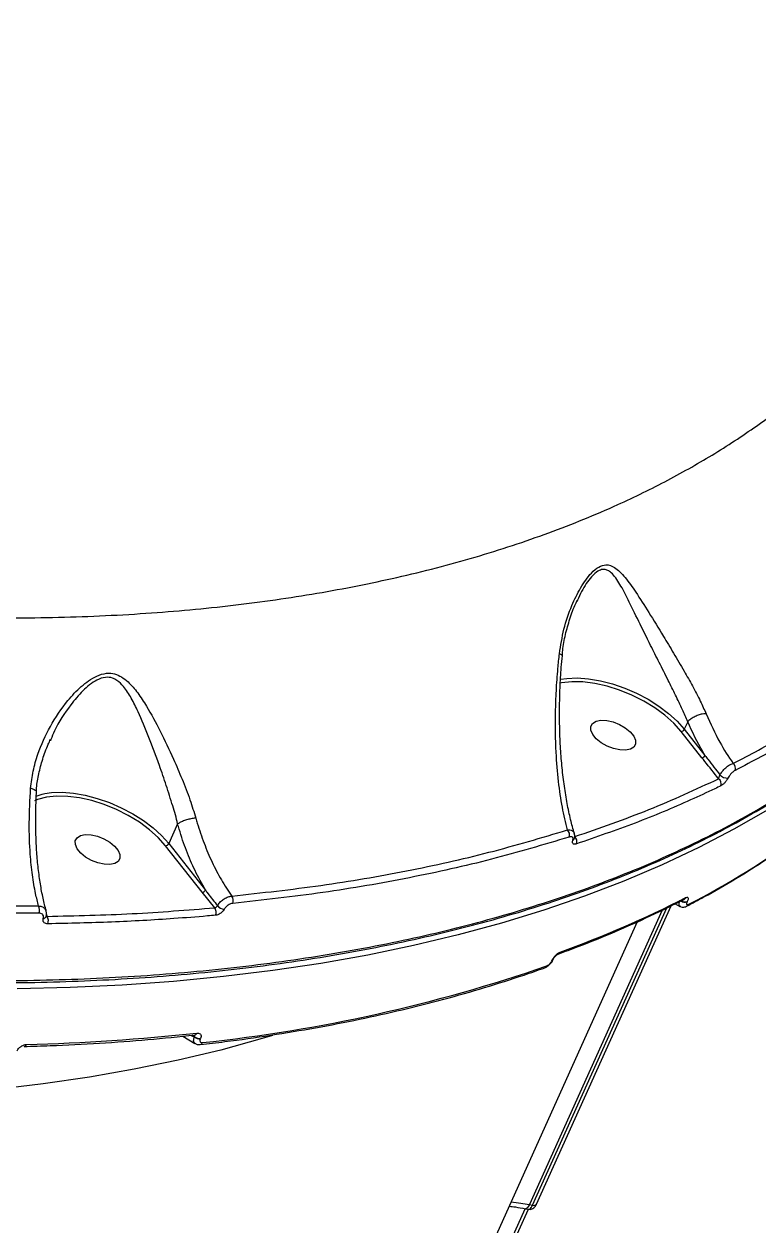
# Model space of a CAD drawing. Header units: millimetres. Extents: x -7720 to 6073, y -7402 to 5433.
# Drawn here: x 1464.4 to 1601.5, y -1469.3 to -1244.8 of the extents above; entities that cross this region are included whole.
import ezdxf

# ---------------------------------------------------------------- set-up
doc = ezdxf.new("R2010")
doc.units = ezdxf.units.MM
for name, color, linetype in [('DIKOM_ОБЪЕКТ', 7, 'Continuous'), ('DIKOM_РАЗМЕР_ЗОНА', 7, 'Continuous'), ('DIKOM_РАЗМЕР_ОБЪЕКТА', 7, 'Continuous')]:
    doc.layers.add(name, color=color, linetype=linetype)
doc.styles.add('style1', font='arial.ttf', dxfattribs={"width": 0.8})
doc.dimstyles.new('1-50', dxfattribs={"dimtxt": 300, "dimasz": 200, "dimexe": 100, "dimexo": 0, "dimgap": 100, "dimtad": 1, "dimtxsty": 'style1', "dimcen": 200, "dimclrd": 7, "dimclre": 7, "dimclrt": 7, "dimadec": 1, "dimazin": 2, "dimtfac": 1, "dimtmove": 0, "dimatfit": 2, "dimfxl": 0, "dimlwd": 25, "dimlwe": 18, "dimarcsym": 0})

# ---------------------------------------------------------------- blocks, each defined once
blk = doc.blocks.new('*D1')
at = {"layer": 'Defpoints', "color": 0, "transparency": 16777216}
for p in [(-3938.71, 77.29), (4572.68, -275.21), (4572.68, -6577.9)]:
    blk.add_point(p, dxfattribs=at)
at = {"layer": 'DIKOM_РАЗМЕР_ОБЪЕКТА', "color": 7, "lineweight": 18, "transparency": 16777216}
for p, q in [((-3938.71, 77.29), (-3938.71, -6677.9)), ((4572.68, -275.21), (4572.68, -6677.9))]:
    blk.add_line(p, q, dxfattribs=at)
at = {"layer": 'DIKOM_РАЗМЕР_ОБЪЕКТА', "color": 7, "lineweight": 25, "transparency": 16777216}
blk.add_line((-3738.71, -6577.9), (4372.68, -6577.9), dxfattribs=at)
at = {"layer": 'DIKOM_РАЗМЕР_ОБЪЕКТА', "color": 7, "transparency": 16777216}
for points in [[(-3738.71, -6544.56), (-3738.71, -6611.23), (-3938.71, -6577.9)], [(4372.68, -6544.56), (4372.68, -6611.23), (4572.68, -6577.9)]]:
    blk.add_solid(points, dxfattribs=at)
at = {"layer": 'DIKOM_РАЗМЕР_ОБЪЕКТА', "color": 7, "transparency": 16777216, "insert": (316.98, -6324.72), "char_height": 300, "attachment_point": 5, "style": 'style1'}
blk.add_mtext('8500', dxfattribs=at)
blk = doc.blocks.new('*D2')
at = {"layer": 'Defpoints', "color": 0, "transparency": 16777216}
for p in [(-2365.16, 5433.02), (-7269.56, -6016.09), (1800.96, -6016.09)]:
    blk.add_point(p, dxfattribs=at)
at = {"layer": 'DIKOM_РАЗМЕР_ЗОНА', "color": 7, "lineweight": 18, "transparency": 16777216}
for p, q in [((-2365.16, 5433.02), (-7369.56, 5433.02)), ((1800.96, -6016.09), (-7369.56, -6016.09))]:
    blk.add_line(p, q, dxfattribs=at)
at = {"layer": 'DIKOM_РАЗМЕР_ЗОНА', "color": 7, "lineweight": 25, "transparency": 16777216}
blk.add_line((-7269.56, 5233.02), (-7269.56, -5816.09), dxfattribs=at)
at = {"layer": 'DIKOM_РАЗМЕР_ЗОНА', "color": 7, "transparency": 16777216}
for points in [[(-7302.9, 5233.02), (-7236.23, 5233.02), (-7269.56, 5433.02)], [(-7302.9, -5816.09), (-7236.23, -5816.09), (-7269.56, -6016.09)]]:
    blk.add_solid(points, dxfattribs=at)
at = {"layer": 'DIKOM_РАЗМЕР_ЗОНА', "color": 7, "transparency": 16777216, "insert": (-7522.73, -291.53), "char_height": 300, "attachment_point": 5, "rotation": 90, "style": 'style1'}
blk.add_mtext('11500', dxfattribs=at)
blk = doc.blocks.new('*D3')
at = {"layer": 'Defpoints', "color": 0, "transparency": 16777216}
for p in [(-5938.71, -432.44), (6072.68, -1006.94), (6072.68, -7302.44)]:
    blk.add_point(p, dxfattribs=at)
at = {"layer": 'DIKOM_РАЗМЕР_ЗОНА', "color": 7, "lineweight": 18, "transparency": 16777216}
for p, q in [((-5938.71, -432.44), (-5938.71, -7402.44)), ((6072.68, -1006.94), (6072.68, -7402.44))]:
    blk.add_line(p, q, dxfattribs=at)
at = {"layer": 'DIKOM_РАЗМЕР_ЗОНА', "color": 7, "lineweight": 25, "transparency": 16777216}
blk.add_line((-5738.71, -7302.44), (5872.68, -7302.44), dxfattribs=at)
at = {"layer": 'DIKOM_РАЗМЕР_ЗОНА', "color": 7, "transparency": 16777216}
for points in [[(-5738.71, -7269.1), (-5738.71, -7335.77), (-5938.71, -7302.44)], [(5872.68, -7269.1), (5872.68, -7335.77), (6072.68, -7302.44)]]:
    blk.add_solid(points, dxfattribs=at)
at = {"layer": 'DIKOM_РАЗМЕР_ЗОНА', "color": 7, "transparency": 16777216, "insert": (66.98, -7049.26), "char_height": 300, "attachment_point": 5, "style": 'style1'}
blk.add_mtext('12000', dxfattribs=at)

msp = doc.modelspace()

# ---------------------------------------------------------------- linework, layer by layer
at = {"layer": 'DIKOM_ОБЪЕКТ', "color": 7, "linetype": 'Continuous', "lineweight": 15}
for p, q in [((1567.752, -1352.547), (1567.617, -1352.838)), ((1588.325, -1375.263), (1587.698, -1376.655)), ((1588.325, -1375.263), (1588.327, -1375.26)), ((1590.987, -1381.97), (1587.124, -1377.065)), ((1587.698, -1376.655), (1591.561, -1381.559)), ((1469.417, -1378.577), (1469.328, -1378.788)), ((1493.08, -1394.35), (1491.423, -1398.029)), ((1491.423, -1398.029), (1498.261, -1406.71)), ((1497.686, -1407.121), (1490.848, -1398.439)), ((1500.001, -1410.022), (1497.686, -1407.121)), ((1560.089, -1465.419), (1585.226, -1409.646)), ((1586.005, -1409.264), (1586.852, -1409.787)), ((1587.656, -1408.454), (1587.655, -1408.455)), ((1588.251, -1408.873), (1588.232, -1408.915)), ((1468.508, -1411.696), (1468.512, -1411.68)), ((1468.559, -1411.137), (1468.72, -1411.623)), ((1583.582, -1410.452), (1558.773, -1465.498)), ((1559.377, -1465.61), (1584.422, -1410.04)), ((1470.64, -1652.973), (1578.971, -1412.608)), ((1562.981, -1419.9), (1563.009, -1419.837)), ((1563.189, -1419.726), (1563.217, -1419.664)), ((1494.073, -1434.022), (1496.307, -1435.368)), ((1495.64, -1433.871), (1496.214, -1434.186)), ((1496.242, -1434.124), (1495.876, -1433.848)), ((1496.214, -1434.186), (1496.242, -1434.124)), ((1497.35, -1434.476), (1497.322, -1434.539)), ((1558.773, -1465.498), (1559.377, -1465.61)), ((1546.828, -1491.051), (1558.001, -1466.26)), ((1547.54, -1490.86), (1558.579, -1466.367)), ((1558.011, -1466.261), (1558.631, -1466.376))]:
    msp.add_line(p, q, dxfattribs=at)
at = {"layer": 'DIKOM_ОБЪЕКТ', "color": 7, "linetype": 'Continuous', "lineweight": 15, "flags": 128}
for points in [[(1587.124, -1377.065), (1585.74, -1375.528), (1584.083, -1374.044), (1582.193, -1372.651), (1580.114, -1371.381), (1577.899, -1370.265), (1575.599, -1369.331), (1573.271, -1368.6), (1570.971, -1368.091), (1568.754, -1367.816), (1566.675, -1367.781), (1564.782, -1367.987), (1564.503, -1368.041)], [(1564.552, -1367.311), (1565.761, -1367.138), (1567.718, -1367.066), (1569.823, -1367.218), (1572.032, -1367.591), (1574.297, -1368.176), (1576.568, -1368.96), (1578.797, -1369.927), (1580.935, -1371.056), (1582.935, -1372.321), (1584.755, -1373.696), (1586.354, -1375.151), (1587.698, -1376.655)], [(1578.598, -1379.41), (1578.268, -1379.987), (1577.627, -1380.383), (1576.727, -1380.568), (1575.64, -1380.526), (1574.455, -1380.26), (1573.267, -1379.792), (1572.172, -1379.161), (1571.261, -1378.416), (1570.605, -1377.618), (1570.259, -1376.833), (1570.25, -1376.123), (1570.58, -1375.547), (1571.22, -1375.15), (1572.121, -1374.965), (1573.207, -1375.007), (1574.393, -1375.273), (1575.581, -1375.741), (1576.675, -1376.373), (1577.587, -1377.118), (1578.243, -1377.915), (1578.589, -1378.7), (1578.598, -1379.41)], [(1490.848, -1398.439), (1489.47, -1396.907), (1487.821, -1395.429), (1485.939, -1394.039), (1483.871, -1392.772), (1481.665, -1391.658), (1479.375, -1390.723), (1477.056, -1389.99), (1474.763, -1389.477), (1472.551, -1389.195), (1470.473, -1389.152), (1468.58, -1389.348), (1466.915, -1389.779), (1466.339, -1390.008)], [(1466.643, -1389.131), (1467.793, -1388.788), (1468.293, -1388.681)], [(1468.293, -1388.681), (1469.56, -1388.504), (1471.516, -1388.442), (1473.618, -1388.601), (1475.822, -1388.979), (1478.079, -1389.567), (1480.342, -1390.353), (1482.561, -1391.32), (1484.689, -1392.447), (1486.68, -1393.709), (1488.492, -1395.081), (1490.084, -1396.531), (1491.423, -1398.029)], [(1603.282, -1391.699), (1596.971, -1395.327), (1590.388, -1398.759), (1583.537, -1401.992), (1576.424, -1405.024), (1569.055, -1407.851), (1561.436, -1410.472), (1553.574, -1412.884), (1545.476, -1415.086), (1537.147, -1417.074), (1528.596, -1418.849), (1519.829, -1420.408), (1510.854, -1421.75), (1501.679, -1422.873), (1492.31, -1423.777), (1482.756, -1424.462), (1473.026, -1424.926), (1463.126, -1425.169)], [(1482.322, -1400.784), (1481.993, -1401.361), (1481.352, -1401.757), (1480.452, -1401.942), (1479.365, -1401.9), (1478.179, -1401.634), (1476.991, -1401.166), (1475.897, -1400.534), (1474.985, -1399.79), (1474.33, -1398.992), (1473.983, -1398.207), (1473.975, -1397.497), (1474.304, -1396.921), (1474.945, -1396.524), (1475.845, -1396.339), (1476.932, -1396.381), (1478.118, -1396.647), (1479.305, -1397.115), (1480.4, -1397.747), (1481.312, -1398.492), (1481.967, -1399.289), (1482.313, -1400.074), (1482.322, -1400.784)], [(1510.815, -1433.902), (1508.858, -1434.484), (1501.134, -1436.604), (1493.178, -1438.51), (1484.999, -1440.201), (1476.603, -1441.676), (1467.999, -1442.932), (1459.195, -1443.968), (1450.198, -1444.785), (1441.017, -1445.38), (1431.661, -1445.753), (1422.139, -1445.905), (1412.458, -1445.834), (1402.629, -1445.542), (1392.661, -1445.027), (1382.562, -1444.291), (1372.342, -1443.335), (1362.011, -1442.159), (1351.577, -1440.764), (1341.052, -1439.152), (1330.445, -1437.324)], [(1555.372, -1464.969), (1556.762, -1465.161), (1558.773, -1465.498)], [(1558.773, -1465.498), (1558.629, -1465.78), (1558.474, -1466.004), (1558.315, -1466.163), (1558.159, -1466.25), (1558.013, -1466.262)]]:
    msp.add_lwpolyline(points, dxfattribs=at)
at = {"layer": 'DIKOM_ОБЪЕКТ', "color": 7, "linetype": 'Continuous', "lineweight": 15}
for centre, radius, start, end in [((1587.038, -1376.339), 0.731, 276.69638, 334.39923), ((1520.311, -1276.062), 149.742, 297.05544, 316.27555), ((1590.902, -1381.244), 0.731, 276.65801, 334.42634), ((1596.087, -1383.952), 1.161, 340.29035, 51.91932), ((1593.418, -1386.834), 1.168, 340.21225, 53.5809), ((1595.812, -1383.807), 1.995, 222.93013, 270.77024), ((1565.019, -1396.373), 1.244, 339.52855, 46.25342), ((1490.763, -1397.713), 0.731, 276.677, 334.40286), ((1566.677, -1396.995), 0.481, 293.26997, 339.82909), ((1566.411, -1397.649), 1.236, 339.46963, 48.66893), ((1497.601, -1406.395), 0.731, 276.68087, 334.40348), ((1502.064, -1408.262), 2.069, 221.11612, 261.86046), ((1502.041, -1408.66), 1.425, 337.98959, 35.45687), ((1494.632, -1225.416), 205.164, 289.9124, 297.05919), ((1587.832, -1407.685), 1.294, 234.57262, 288.00292), ((1587.854, -1407.654), 1.282, 235.80825, 288.07524), ((1587.343, -1407.856), 0.675, 297.80147, 336.70936), ((1587.798, -1409.147), 0.679, 298.25119, 336.58113), ((1465.76, -1410.437), 1.557, 337.20911, 29.27142), ((1467.992, -1411.461), 0.565, 271.19425, 336.44107), ((1467.419, -1412.425), 1.528, 336.9934, 31.63224), ((1498.867, -1410.878), 1.42, 337.69566, 37.04235), ((1563.913, -1418.071), 0.643, 290.41737, 337.67045), ((1562.89, -1419.58), 0.333, 285.8794, 333.54309), ((1562.917, -1419.515), 0.335, 286.04241, 333.74311), ((1467.175, -1146.818), 290.014, 276.05295, 289.08503), ((1561.406, -1420.646), 0.645, 290.79451, 337.62138), ((1454.137, -1037.583), 398.134, 271.54127, 276.134), ((1497.247, -1432.857), 1.684, 232.152, 272.54267), ((1496.138, -1433.25), 0.572, 280.47031, 340.78894), ((1497.275, -1432.794), 1.684, 232.15297, 272.5417), ((1464.324, -1435.407), 0.547, 278.48749, 342.28745), ((1497.211, -1435.022), 0.579, 280.9824, 340.44223), ((1559.601, -1465.021), 0.63, 249.18154, 320.81373)]:
    msp.add_arc(centre, radius, start, end, dxfattribs=at)
for points, knots in [([(1120.114, -1246.093), (1125.295, -1249.388), (1135.662, -1255.98), (1151.704, -1265.437), (1168.052, -1274.549), (1184.93, -1283.379), (1202.308, -1291.896), (1220.161, -1300.061), (1238.201, -1307.739), (1256.905, -1315.114), (1276.241, -1322.11), (1296.158, -1328.654), (1316.259, -1334.593), (1336.477, -1339.878), (1356.744, -1344.474), (1376.591, -1348.277), (1395.956, -1351.295), (1414.794, -1353.553), (1433.435, -1355.092), (1451.804, -1355.875), (1469.827, -1355.881), (1487.092, -1355.111), (1503.56, -1353.587), (1519.206, -1351.35), (1534.301, -1348.361), (1548.766, -1344.598), (1562.533, -1340.056), (1574.459, -1335.179), (1584.719, -1330.155), (1593.527, -1325.14), (1601.76, -1319.696), (1609.384, -1313.84), (1616.368, -1307.603), (1622.704, -1300.974), (1628.444, -1293.982), (1631.707, -1289.01), (1633.339, -1286.523)], [0, 0, 0, 0, 0.0277653, 0.0555639, 0.0833624, 0.1111276, 0.1400315, 0.1689729, 0.1979143, 0.226818, 0.2582448, 0.2896959, 0.3211225, 0.3534673, 0.3858385, 0.4181832, 0.4495061, 0.4808531, 0.5121759, 0.5444126, 0.5766758, 0.6089124, 0.640161, 0.6714337, 0.7026821, 0.7348413, 0.7670266, 0.7991857, 0.8241463, 0.8491072, 0.8742671, 0.8994269, 0.9244695, 0.9495122, 0.9747561, 1, 1, 1, 1]), ([(1033.275, -1270.036), (1034.459, -1270.951), (1038.505, -1274.077), (1045.603, -1279.33), (1054.541, -1285.779), (1063.627, -1292.11), (1072.828, -1298.316), (1082.148, -1304.397), (1091.59, -1310.357), (1101.158, -1316.197), (1110.853, -1321.919), (1120.679, -1327.526), (1130.638, -1333.018), (1140.732, -1338.397), (1150.968, -1343.664), (1161.333, -1348.815), (1171.795, -1353.833), (1182.311, -1358.696), (1192.852, -1363.391), (1203.413, -1367.915), (1213.999, -1372.272), (1224.612, -1376.464), (1235.258, -1380.492), (1245.937, -1384.357), (1256.654, -1388.061), (1267.411, -1391.603), (1278.212, -1394.986), (1289.054, -1398.207), (1299.911, -1401.26), (1310.737, -1404.13), (1321.493, -1406.806), (1332.167, -1409.286), (1342.764, -1411.572), (1353.29, -1413.666), (1363.747, -1415.567), (1374.139, -1417.278), (1384.467, -1418.799), (1394.736, -1420.129), (1404.948, -1421.269), (1415.105, -1422.218), (1425.188, -1422.976), (1435.158, -1423.538), (1444.974, -1423.9), (1454.619, -1424.064), (1464.096, -1424.029), (1473.409, -1423.796), (1482.56, -1423.365), (1491.554, -1422.737), (1500.392, -1421.91), (1509.077, -1420.886), (1517.611, -1419.663), (1525.997, -1418.241), (1534.224, -1416.62), (1542.265, -1414.807), (1550.085, -1412.807), (1557.667, -1410.625), (1565.006, -1408.262), (1572.107, -1405.719), (1578.973, -1402.994), (1585.606, -1400.088), (1592.008, -1396.999), (1598.18, -1393.727), (1604.124, -1390.271), (1609.84, -1386.627), (1615.332, -1382.804), (1620.556, -1378.792), (1624.252, -1375.776), (1626.12, -1374.051), (1626.422, -1373.771)], [0, 0, 0, 0, 0.0064609, 0.0220861, 0.0377157, 0.0532677, 0.0687479, 0.084174, 0.0995636, 0.1149342, 0.1303035, 0.1456855, 0.1610954, 0.1765507, 0.1920689, 0.2076676, 0.2233012, 0.2388777, 0.2543768, 0.2698166, 0.2852147, 0.3005886, 0.3159561, 0.3313329, 0.3467323, 0.3621721, 0.3776696, 0.3932424, 0.4088786, 0.4244889, 0.4400112, 0.4554691, 0.4708801, 0.486262, 0.5016321, 0.517008, 0.5324016, 0.5478303, 0.5633116, 0.578863, 0.5944935, 0.6101222, 0.6256725, 0.6411532, 0.6565817, 0.6719757, 0.6873527, 0.7027303, 0.718122, 0.7335431, 0.7490114, 0.7645442, 0.7801587, 0.7957935, 0.811373, 0.8268766, 0.8423217, 0.8577256, 0.8731055, 0.8884787, 0.9038609, 0.9192648, 0.9347078, 0.9502066, 0.9657787, 0.981401, 0.9969862, 1, 1, 1, 1]), ([(1033.293, -1269.51), (1036.713, -1272.105), (1045.927, -1279.096), (1061.53, -1290.197), (1080.208, -1302.674), (1099.675, -1314.83), (1119.882, -1326.613), (1140.779, -1337.971), (1161.904, -1348.655), (1183.181, -1358.643), (1204.529, -1367.93), (1226.296, -1376.668), (1248.424, -1384.802), (1270.842, -1392.287), (1293.058, -1398.96), (1314.999, -1404.817), (1336.602, -1409.871), (1358.218, -1414.204), (1379.772, -1417.772), (1401.185, -1420.54), (1421.986, -1422.45), (1442.118, -1423.515), (1461.54, -1423.765), (1480.568, -1423.207), (1499.117, -1421.805), (1517.11, -1419.545), (1534.152, -1416.476), (1550.205, -1412.629), (1565.256, -1408.048), (1579.552, -1402.661), (1593, -1396.445), (1605.567, -1389.424), (1616.366, -1382.002), (1623.304, -1376.647), (1626.262, -1373.804), (1626.567, -1373.511)], [0, 0, 0, 0, 0.0184442, 0.04969, 0.0809599, 0.1122057, 0.1443591, 0.1765388, 0.2086921, 0.2399379, 0.2712077, 0.3024535, 0.3346069, 0.3667865, 0.3989399, 0.4301857, 0.4614556, 0.4927014, 0.5248547, 0.5570344, 0.5891877, 0.6204335, 0.6517033, 0.6829491, 0.7151025, 0.7472821, 0.7794355, 0.8106811, 0.8419511, 0.8731969, 0.9053502, 0.9375297, 0.9696831, 0.9968779, 1, 1, 1, 1]), ([(1564.374, -1362.538), (1564.617, -1361.002), (1565.108, -1357.9), (1566.529, -1353.77), (1568.001, -1350.724), (1569.278, -1348.726), (1570.414, -1347.314), (1571.731, -1346.207), (1573.255, -1345.758), (1574.553, -1346.248), (1575.695, -1347.201), (1577.001, -1348.68), (1578.735, -1351.134), (1581.067, -1354.811), (1583.463, -1358.71), (1585.71, -1362.434), (1587.553, -1365.564), (1589.246, -1368.588), (1590.66, -1371.282), (1591.416, -1372.979), (1591.765, -1373.762)], [0, 0, 0, 0, 0.0753132, 0.1521185, 0.2131849, 0.2441327, 0.2756855, 0.3129809, 0.3506006, 0.4012225, 0.4378763, 0.4745856, 0.5507909, 0.6403381, 0.7326463, 0.7930003, 0.8549397, 0.9047747, 0.9561056, 1, 1, 1, 1]), ([(1588.327, -1375.26), (1588.327, -1375.26), (1588.025, -1374.506), (1587.31, -1372.881), (1586.068, -1370.262), (1584.59, -1367.3), (1583.01, -1364.172), (1581.124, -1360.44), (1579.162, -1356.422), (1577.287, -1352.629), (1575.711, -1349.482), (1574.472, -1347.708), (1573.437, -1346.938), (1572.697, -1346.708), (1572.04, -1346.846), (1571.24, -1347.281), (1570.4, -1348.037), (1569.384, -1349.411), (1568.479, -1350.888), (1567.997, -1351.989), (1567.752, -1352.547)], [0, 0, 0, 0, 0.00001392, 0.05284696, 0.11507506, 0.17736826, 0.25406762, 0.33086884, 0.44558532, 0.56044145, 0.65280967, 0.74457779, 0.77408897, 0.80348824, 0.83876973, 0.84564797, 0.88778748, 0.92472441, 0.96180405, 1, 1, 1, 1]), ([(1564.908, -1362.899), (1564.93, -1362.576), (1565.021, -1361.243), (1565.482, -1358.926), (1566.297, -1355.992), (1567.079, -1353.841), (1567.62, -1352.738), (1567.72, -1352.534)], [0, 0, 0, 0, 0.08861338, 0.36481378, 0.64747528, 0.93474167, 1, 1, 1, 1]), ([(1596.803, -1383.038), (1599.995, -1381.374), (1606.379, -1378.046), (1615.229, -1372.51), (1623.578, -1366.612), (1628.621, -1362.332), (1631.142, -1360.192)], [0, 0, 0, 0, 0.2490979, 0.4981949, 0.7490976, 1, 1, 1, 1]), ([(1631.599, -1361.446), (1629.09, -1363.576), (1624.074, -1367.836), (1615.732, -1373.737), (1606.847, -1379.304), (1600.402, -1382.664), (1597.18, -1384.343)], [0, 0, 0, 0, 0.2490968, 0.498195, 0.7490977, 1, 1, 1, 1]), ([(1565.88, -1395.474), (1565.543, -1394.082), (1564.867, -1391.281), (1564.164, -1386.397), (1563.677, -1380.54), (1563.582, -1374.781), (1563.778, -1369.455), (1564.033, -1365.784), (1564.278, -1363.453), (1564.374, -1362.538)], [0, 0, 0, 0, 0.1610251, 0.3238561, 0.4936608, 0.708325, 0.8185398, 0.928736, 1, 1, 1, 1]), ([(1564.374, -1362.538), (1564.404, -1362.548), (1564.609, -1362.622), (1564.874, -1362.754), (1564.892, -1362.862), (1564.9, -1362.911)], [0, 0, 0, 0, 0.0860066, 0.5943317, 1, 1, 1, 1]), ([(1567.17, -1396.143), (1566.929, -1395.286), (1566.433, -1393.52), (1565.81, -1390.554), (1565.279, -1387.335), (1564.868, -1383.916), (1564.578, -1380.327), (1564.415, -1376.601), (1564.38, -1372.791), (1564.483, -1368.948), (1564.661, -1365.658), (1564.858, -1363.636), (1564.929, -1362.912)], [0, 0, 0, 0, 0.1007831, 0.2078668, 0.3151854, 0.4225007, 0.5296409, 0.636425, 0.7419768, 0.8447172, 0.9444387, 1, 1, 1, 1]), ([(1465.633, -1387.675), (1465.766, -1386.606), (1466.033, -1384.452), (1467.169, -1380.54), (1469.197, -1376.005), (1472.037, -1371.776), (1474.607, -1369.028), (1476.464, -1367.542), (1478.055, -1366.601), (1479.75, -1366.095), (1481.341, -1366.231), (1482.675, -1366.841), (1484.132, -1368), (1485.664, -1369.838), (1487.639, -1372.874), (1489.852, -1376.972), (1492.065, -1381.613), (1493.931, -1385.97), (1495.382, -1389.7), (1496.135, -1392.135), (1496.487, -1393.275)], [0, 0, 0, 0, 0.0515651, 0.1038946, 0.193806, 0.2863977, 0.3436969, 0.3727591, 0.4024668, 0.4366793, 0.4671093, 0.4964629, 0.5269699, 0.5803773, 0.634947, 0.7251678, 0.8181218, 0.8802035, 0.9438895, 1, 1, 1, 1]), ([(1493.084, -1394.346), (1493.084, -1394.345), (1492.873, -1393.222), (1492.112, -1390.834), (1490.989, -1387.139), (1489.475, -1382.816), (1487.749, -1378.115), (1486.007, -1373.964), (1484.471, -1370.794), (1483.192, -1368.807), (1481.974, -1367.591), (1480.84, -1366.994), (1479.56, -1366.841), (1478.049, -1367.365), (1476.635, -1368.319), (1474.946, -1369.845), (1472.622, -1372.655), (1470.558, -1375.729), (1469.632, -1378.039), (1469.417, -1378.577)], [0, 0, 0, 0, 0.0000385, 0.0680091, 0.145273, 0.2226396, 0.3355268, 0.4485034, 0.5135814, 0.5784703, 0.6214135, 0.6467092, 0.6799441, 0.7175282, 0.7512903, 0.785206, 0.8538471, 0.9659825, 1, 1, 1, 1]), ([(1591.561, -1381.559), (1591.419, -1381.321), (1590.25, -1379.355), (1589.226, -1377.177), (1588.325, -1375.263)], [0, 0, 0, 0, 0.12141033, 1, 1, 1, 1]), ([(1591.765, -1373.762), (1591.732, -1373.761), (1591.519, -1373.755), (1591.039, -1373.804), (1590.287, -1374.008), (1589.507, -1374.352), (1588.802, -1374.787), (1588.485, -1375.102), (1588.327, -1375.26)], [0, 0, 0, 0, 0.0319465, 0.2048492, 0.4036388, 0.6024232, 0.8012045, 1, 1, 1, 1]), ([(1591.765, -1373.762), (1592.585, -1375.581), (1594.096, -1378.935), (1595.953, -1381.75), (1596.803, -1383.038)], [0, 0, 0, 0, 0.5425541, 1, 1, 1, 1]), ([(1466.723, -1388.324), (1466.731, -1388.085), (1466.77, -1386.962), (1467.143, -1384.921), (1467.864, -1382.199), (1468.623, -1380.055), (1469.212, -1378.86), (1469.36, -1378.559)], [0, 0, 0, 0, 0.0709394, 0.333861, 0.6111299, 0.9023206, 1, 1, 1, 1]), ([(1588.12, -1409.745), (1589.207, -1409.167), (1592.357, -1407.491), (1597.383, -1404.584), (1603.115, -1400.967), (1608.591, -1397.178), (1613.809, -1393.221), (1618.766, -1389.101), (1623.373, -1384.893), (1626.523, -1381.744), (1628.132, -1380.037), (1628.394, -1379.759)], [0, 0, 0, 0, 0.0688373, 0.1994996, 0.3301448, 0.4607627, 0.5913503, 0.7219019, 0.8524175, 0.9759846, 1, 1, 1, 1]), ([(1594.112, -1385.894), (1593.25, -1384.816), (1592.204, -1383.508), (1591.169, -1382.2), (1590.987, -1381.97)], [0, 0, 0, 0, 0.82428085, 1, 1, 1, 1]), ([(1591.561, -1381.559), (1591.739, -1381.795), (1592.658, -1383.01), (1593.596, -1384.204), (1594.351, -1385.166)], [0, 0, 0, 0, 0.1941205, 1, 1, 1, 1]), ([(1594.351, -1385.166), (1594.49, -1384.948), (1594.79, -1384.48), (1595.43, -1383.823), (1596.149, -1383.283), (1596.586, -1383.119), (1596.803, -1383.038)], [0, 0, 0, 0, 0.22412955, 0.48072344, 0.7415349, 1, 1, 1, 1]), ([(1597.18, -1384.343), (1597.065, -1384.413), (1596.834, -1384.552), (1596.445, -1384.93), (1596.091, -1385.367), (1595.918, -1385.664), (1595.839, -1385.802)], [0, 0, 0, 0, 0.263235, 0.5266353, 0.7813033, 1, 1, 1, 1]), ([(1567.227, -1396.72), (1571.921, -1395.094), (1581.323, -1391.838), (1589.845, -1387.877), (1594.112, -1385.894)], [0, 0, 0, 0, 0.499272, 1, 1, 1, 1]), ([(1594.112, -1385.894), (1594.126, -1385.842), (1594.153, -1385.742), (1594.214, -1385.546), (1594.279, -1385.359), (1594.326, -1385.23), (1594.346, -1385.177), (1594.351, -1385.166)], [0, 0, 0, 0, 0.2945571, 0.5738789, 0.814478, 0.9603047, 1, 1, 1, 1]), ([(1595.839, -1385.802), (1595.759, -1385.939), (1595.589, -1386.231), (1595.241, -1386.659), (1594.859, -1387.028), (1594.631, -1387.162), (1594.517, -1387.23)], [0, 0, 0, 0, 0.2213472, 0.4743947, 0.7373457, 1, 1, 1, 1]), ([(1467.118, -1409.676), (1466.925, -1408.915), (1466.469, -1407.113), (1465.932, -1403.9), (1465.488, -1399.538), (1465.289, -1394.165), (1465.517, -1389.857), (1465.633, -1387.675)], [0, 0, 0, 0, 0.1301691, 0.3081402, 0.4882763, 0.7408527, 1, 1, 1, 1]), ([(1465.633, -1387.675), (1465.657, -1387.681), (1465.901, -1387.745), (1466.304, -1387.89), (1466.655, -1388.109), (1466.673, -1388.249), (1466.681, -1388.309)], [0, 0, 0, 0, 0.0380022, 0.3812555, 0.7371852, 1, 1, 1, 1]), ([(1468.559, -1410.59), (1468.501, -1410.4), (1468.219, -1409.481), (1467.804, -1407.584), (1467.327, -1404.905), (1466.963, -1401.979), (1466.713, -1398.859), (1466.581, -1395.574), (1466.588, -1392.155), (1466.646, -1389.722), (1466.74, -1388.419), (1466.747, -1388.311)], [0, 0, 0, 0, 0.03458352, 0.16701815, 0.30161197, 0.43790495, 0.57531678, 0.71322628, 0.85086349, 0.98765846, 1, 1, 1, 1]), ([(1594.517, -1387.23), (1594.146, -1387.409), (1592.292, -1388.308), (1587.072, -1390.72), (1578.603, -1394.28), (1571.249, -1396.814), (1567.568, -1398.082)], [0, 0, 0, 0, 0.0441436, 0.2207221, 0.6100168, 1, 1, 1, 1]), ([(1496.487, -1393.275), (1496.451, -1393.277), (1496.288, -1393.285), (1495.869, -1393.329), (1495.177, -1393.464), (1494.362, -1393.71), (1493.611, -1394.017), (1493.259, -1394.236), (1493.084, -1394.346)], [0, 0, 0, 0, 0.0350307, 0.1552407, 0.3664246, 0.577616, 0.7887857, 1, 1, 1, 1]), ([(1496.487, -1393.275), (1496.577, -1393.587), (1497.036, -1395.182), (1497.99, -1397.985), (1499.494, -1401.531), (1501.22, -1404.872), (1502.539, -1406.842), (1503.202, -1407.833)], [0, 0, 0, 0, 0.0563935, 0.2882941, 0.5227659, 0.760001, 1, 1, 1, 1]), ([(1493.08, -1394.35), (1493.081, -1394.349), (1493.082, -1394.347), (1493.083, -1394.346), (1493.084, -1394.346)], [0, 0, 0, 0, 0.6833023, 1, 1, 1, 1]), ([(1498.261, -1406.71), (1497.6, -1405.514), (1496.318, -1403.194), (1494.698, -1399.354), (1493.672, -1396.386), (1493.176, -1394.679), (1493.08, -1394.35)], [0, 0, 0, 0, 0.3208317, 0.6223597, 0.9272329, 1, 1, 1, 1]), ([(1503.202, -1407.833), (1508.793, -1407.218), (1519.976, -1405.987), (1535.964, -1403.21), (1551.393, -1399.806), (1561.051, -1396.918), (1565.88, -1395.474)], [0, 0, 0, 0, 0.2485952, 0.49719001, 0.74859567, 1, 1, 1, 1]), ([(1565.88, -1395.474), (1566.023, -1395.47), (1566.379, -1395.461), (1566.807, -1395.624), (1567.087, -1395.873), (1567.131, -1396.087), (1567.144, -1396.149)], [0, 0, 0, 0, 0.2303435, 0.574472, 0.8754516, 1, 1, 1, 1]), ([(1567.127, -1397.161), (1567.129, -1397.155), (1567.219, -1396.936), (1567.274, -1396.592), (1567.179, -1396.273), (1567.147, -1396.167)], [0, 0, 0, 0, 0.0162419, 0.6761976, 1, 1, 1, 1]), ([(1566.185, -1396.808), (1561.4, -1398.24), (1551.829, -1401.103), (1536.436, -1404.514), (1520.364, -1407.32), (1509.029, -1408.57), (1503.362, -1409.194)], [0, 0, 0, 0, 0.2485951, 0.4971904, 0.7485951, 1, 1, 1, 1]), ([(1566.867, -1397.437), (1566.892, -1397.331), (1566.941, -1397.119), (1566.873, -1396.898), (1566.704, -1396.762), (1566.462, -1396.736), (1566.265, -1396.787), (1566.185, -1396.808)], [0, 0, 0, 0, 0.1921033, 0.3835807, 0.5902492, 0.8340924, 1, 1, 1, 1]), ([(1567.568, -1398.082), (1567.487, -1398.104), (1567.283, -1398.159), (1567.034, -1398.132), (1566.862, -1397.99), (1566.792, -1397.762), (1566.842, -1397.546), (1566.867, -1397.437)], [0, 0, 0, 0, 0.1655247, 0.4120568, 0.6200659, 0.8097239, 1, 1, 1, 1]), ([(1567.124, -1397.177), (1567.123, -1397.179), (1567.121, -1397.182), (1567.129, -1397.161), (1567.13, -1397.159)], [0, 0, 0, 0, 0.9107547, 1, 1, 1, 1]), ([(1567.177, -1396.831), (1567.177, -1396.83), (1567.188, -1396.8), (1567.208, -1396.76), (1567.227, -1396.72)], [0, 0, 0, 0, 0.0146012, 1, 1, 1, 1]), ([(1386.536, -1403.858), (1392.674, -1404.697), (1404.949, -1406.374), (1423.052, -1408.113), (1440.876, -1409.259), (1455.548, -1409.705), (1464.184, -1409.683), (1467.118, -1409.676)], [0, 0, 0, 0, 0.2203115, 0.4406224, 0.6630844, 0.8855463, 1, 1, 1, 1]), ([(1467.195, -1411.041), (1464.255, -1411.048), (1455.654, -1411.069), (1441.063, -1410.629), (1423.261, -1409.492), (1405.063, -1407.753), (1392.64, -1406.056), (1386.429, -1405.208)], [0, 0, 0, 0, 0.11445486, 0.33476567, 0.55507576, 0.77753853, 1, 1, 1, 1]), ([(1498.261, -1406.71), (1498.422, -1406.925), (1499.161, -1407.905), (1499.915, -1408.869), (1500.505, -1409.622)], [0, 0, 0, 0, 0.2185628, 1, 1, 1, 1]), ([(1500.001, -1410.022), (1500.044, -1410.011), (1500.13, -1409.989), (1500.268, -1409.901), (1500.394, -1409.785), (1500.469, -1409.686), (1500.499, -1409.631), (1500.505, -1409.622)], [0, 0, 0, 0, 0.238565, 0.4769439, 0.7149133, 0.9522555, 1, 1, 1, 1]), ([(1500.505, -1409.622), (1500.533, -1409.578), (1500.698, -1409.317), (1501.098, -1408.85), (1501.771, -1408.325), (1502.513, -1407.947), (1502.972, -1407.871), (1503.202, -1407.833)], [0, 0, 0, 0, 0.0485281, 0.2867374, 0.5246998, 0.7622892, 1, 1, 1, 1]), ([(1503.362, -1409.194), (1503.226, -1409.22), (1502.954, -1409.271), (1502.516, -1409.509), (1502.119, -1409.835), (1501.884, -1410.123), (1501.787, -1410.283), (1501.771, -1410.31)], [0, 0, 0, 0, 0.2378089, 0.4755434, 0.7134982, 0.9515493, 1, 1, 1, 1]), ([(1564.144, -1418.671), (1565.383, -1418.212), (1568.976, -1416.881), (1574.746, -1414.534), (1581.366, -1411.6), (1585.571, -1409.497), (1587.658, -1408.453)], [0, 0, 0, 0, 0.149888, 0.4345732, 0.7192462, 1, 1, 1, 1]), ([(1586.898, -1409.709), (1586.868, -1409.699), (1586.758, -1409.663), (1586.709, -1409.408), (1586.753, -1409.031), (1586.861, -1408.738), (1586.904, -1408.621)], [0, 0, 0, 0, 0.1276951, 0.4548517, 0.7827266, 1, 1, 1, 1]), ([(1587.964, -1408.123), (1588.05, -1408.089), (1588.222, -1408.02), (1588.375, -1408.096), (1588.426, -1408.298), (1588.374, -1408.576), (1588.286, -1408.788), (1588.251, -1408.873)], [0, 0, 0, 0, 0.2150361, 0.4299981, 0.6447181, 0.8592489, 1, 1, 1, 1]), ([(1588.232, -1408.915), (1588.209, -1408.972), (1588.149, -1409.115), (1588.116, -1409.302), (1588.149, -1409.436), (1588.251, -1409.486), (1588.364, -1409.44), (1588.421, -1409.417)], [0, 0, 0, 0, 0.1422666, 0.35712635, 0.57153613, 0.78571078, 1, 1, 1, 1]), ([(1467.118, -1409.676), (1467.197, -1409.685), (1467.513, -1409.719), (1467.984, -1409.904), (1468.375, -1410.234), (1468.453, -1410.517), (1468.481, -1410.616)], [0, 0, 0, 0, 0.1169815, 0.4703419, 0.8137547, 1, 1, 1, 1]), ([(1468.004, -1412.026), (1468.027, -1411.901), (1468.072, -1411.652), (1467.953, -1411.344), (1467.706, -1411.128), (1467.426, -1411.046), (1467.241, -1411.042), (1467.195, -1411.041)], [0, 0, 0, 0, 0.2263489, 0.4527343, 0.6824044, 0.9207812, 1, 1, 1, 1]), ([(1468.5, -1411.684), (1468.513, -1411.648), (1468.611, -1411.386), (1468.64, -1411.015), (1468.526, -1410.73), (1468.499, -1410.663)], [0, 0, 0, 0, 0.1103826, 0.7899731, 1, 1, 1, 1]), ([(1468.516, -1411.64), (1468.535, -1411.651), (1468.576, -1411.675), (1468.654, -1411.655), (1468.707, -1411.63), (1468.72, -1411.623)], [0, 0, 0, 0, 0.3920109, 0.8464097, 1, 1, 1, 1]), ([(1468.72, -1411.623), (1474.041, -1411.5), (1484.695, -1411.254), (1494.895, -1410.433), (1500.001, -1410.022)], [0, 0, 0, 0, 0.4994503, 1, 1, 1, 1]), ([(1500.181, -1411.417), (1499.666, -1411.463), (1497.089, -1411.693), (1490.669, -1412.192), (1480.79, -1412.761), (1472.815, -1412.935), (1468.826, -1413.022)], [0, 0, 0, 0, 0.05076847, 0.25385341, 0.6266975, 1, 1, 1, 1]), ([(1501.771, -1410.31), (1501.754, -1410.337), (1501.658, -1410.496), (1501.424, -1410.782), (1501.029, -1411.106), (1500.591, -1411.342), (1500.318, -1411.392), (1500.181, -1411.417)], [0, 0, 0, 0, 0.047925, 0.285622, 0.5236221, 0.761722, 1, 1, 1, 1]), ([(1586.871, -1409.716), (1586.879, -1409.724), (1586.988, -1409.826), (1587.266, -1409.901), (1587.634, -1409.916), (1587.919, -1409.849), (1588.063, -1409.764), (1588.114, -1409.734)], [0, 0, 0, 0, 0.0253332, 0.3294475, 0.5980796, 0.8576233, 1, 1, 1, 1]), ([(1468.826, -1413.022), (1468.779, -1413.021), (1468.591, -1413.018), (1468.306, -1412.935), (1468.057, -1412.715), (1467.936, -1412.403), (1467.981, -1412.152), (1468.004, -1412.026)], [0, 0, 0, 0, 0.0795817, 0.319498, 0.5498066, 0.7748847, 1, 1, 1, 1]), ([(1563.009, -1419.837), (1563.043, -1419.768), (1563.142, -1419.564), (1563.39, -1419.203), (1563.751, -1418.806), (1564.15, -1418.48), (1564.388, -1418.37), (1564.508, -1418.315)], [0, 0, 0, 0, 0.10833103, 0.32045611, 0.54308633, 0.7715852, 1, 1, 1, 1]), ([(1561.631, -1421.235), (1561.682, -1421.22), (1561.926, -1421.153), (1562.315, -1420.873), (1562.794, -1420.39), (1563.098, -1419.979), (1563.173, -1419.747), (1563.181, -1419.725)], [0, 0, 0, 0, 0.0772788, 0.3655265, 0.655228, 0.9672928, 1, 1, 1, 1]), ([(1562.002, -1420.892), (1562.08, -1420.856), (1562.237, -1420.785), (1562.498, -1420.573), (1562.733, -1420.315), (1562.893, -1420.079), (1562.959, -1419.946), (1562.981, -1419.9)], [0, 0, 0, 0, 0.2288138, 0.4578602, 0.6785473, 0.8884032, 1, 1, 1, 1]), ([(1563.217, -1419.664), (1563.242, -1419.614), (1563.293, -1419.51), (1563.427, -1419.307), (1563.606, -1419.089), (1563.81, -1418.89), (1563.99, -1418.751), (1564.112, -1418.683), (1564.131, -1418.676), (1564.139, -1418.673)], [0, 0, 0, 0, 0.1263421, 0.2632542, 0.4242839, 0.601486, 0.763043, 0.9071099, 1, 1, 1, 1]), ([(1497.321, -1435.59), (1498.849, -1435.409), (1503.283, -1434.886), (1510.488, -1433.869), (1518.869, -1432.476), (1527.059, -1430.887), (1535.055, -1429.106), (1542.849, -1427.133), (1550.433, -1424.968), (1556.674, -1422.986), (1560.351, -1421.698), (1561.635, -1421.249)], [0, 0, 0, 0, 0.0652735, 0.1893058, 0.3133433, 0.4373823, 0.5614208, 0.6854593, 0.8094945, 0.9335273, 1, 1, 1, 1]), ([(1464.404, -1435.948), (1466.039, -1435.897), (1470.78, -1435.748), (1478.509, -1435.347), (1487.503, -1434.702), (1493.344, -1434.107), (1496.242, -1433.812)], [0, 0, 0, 0, 0.1498888, 0.4347112, 0.7195461, 1, 1, 1, 1]), ([(1496.313, -1435.358), (1496.297, -1435.353), (1496.178, -1435.314), (1496.082, -1435.084), (1496.045, -1434.693), (1496.158, -1434.355), (1496.214, -1434.186)], [0, 0, 0, 0, 0.0492757, 0.36541, 0.6823082, 1, 1, 1, 1]), ([(1496.242, -1434.124), (1496.254, -1434.088), (1496.269, -1434.043), (1496.263, -1433.954), (1496.254, -1433.895), (1496.22, -1433.861), (1496.219, -1433.861)], [0, 0, 0, 0, 0.3970516, 0.4818844, 0.9957628, 1, 1, 1, 1]), ([(1496.235, -1433.815), (1496.246, -1433.813), (1496.269, -1433.811), (1496.259, -1433.81), (1496.255, -1433.81)], [0, 0, 0, 0, 0.5277967, 1, 1, 1, 1]), ([(1496.679, -1433.438), (1496.782, -1433.434), (1497.012, -1433.427), (1497.28, -1433.547), (1497.446, -1433.78), (1497.485, -1434.099), (1497.395, -1434.351), (1497.35, -1434.476)], [0, 0, 0, 0, 0.1741825, 0.3895859, 0.5958267, 0.7978959, 1, 1, 1, 1]), ([(1463.098, -1436.777), (1463.143, -1436.69), (1463.255, -1436.472), (1463.55, -1436.139), (1463.96, -1435.835), (1464.417, -1435.623), (1464.702, -1435.59), (1464.845, -1435.573)], [0, 0, 0, 0, 0.1408073, 0.3553054, 0.570038, 0.7849853, 1, 1, 1, 1]), ([(1496.323, -1435.352), (1496.379, -1435.395), (1496.561, -1435.536), (1496.919, -1435.614), (1497.198, -1435.587), (1497.32, -1435.575)], [0, 0, 0, 0, 0.19873273, 0.64744112, 1, 1, 1, 1]), ([(1497.322, -1434.539), (1497.292, -1434.622), (1497.233, -1434.787), (1497.258, -1434.997), (1497.367, -1435.148), (1497.541, -1435.224), (1497.69, -1435.218), (1497.757, -1435.216)], [0, 0, 0, 0, 0.2039614, 0.4080338, 0.6135007, 0.8265218, 1, 1, 1, 1]), ([(1558.632, -1466.367), (1558.706, -1466.365), (1558.861, -1466.362), (1559.128, -1466.094), (1559.294, -1465.771), (1559.377, -1465.61)], [0, 0, 0, 0, 0.3134073, 0.6566611, 1, 1, 1, 1]), ([(1558.635, -1466.359), (1558.726, -1466.376), (1558.943, -1466.417), (1559.277, -1466.322), (1559.592, -1466.134), (1559.864, -1465.841), (1560.019, -1465.594), (1560.087, -1465.423), (1560.089, -1465.418)], [0, 0, 0, 0, 0.1397446, 0.3334122, 0.5183817, 0.7149486, 0.9905702, 1, 1, 1, 1]), ([(1554.997, -1465.801), (1555.378, -1465.846), (1556.366, -1465.962), (1557.386, -1466.147), (1558.011, -1466.261)], [0, 0, 0, 0, 0.3862984, 1, 1, 1, 1])]:
    msp.add_open_spline(points, degree=3, knots=knots, dxfattribs=at)

# ---------------------------------------------------------------- dimensions: what is measured, and where the dimension line sits
at = {"layer": 'DIKOM_РАЗМЕР_ЗОНА'}
dim = msp.add_linear_dim(base=(-7269.562, -6016.09), p1=(-2365.162, 5433.022), p2=(1800.959, -6016.09), angle=90, text='11500', dimstyle='1-50', dxfattribs=at)
dim.commit()
dim.dimension.update_dxf_attribs({"geometry": '*D2', "text_midpoint": (-7269.562, -291.534), "dimtype": 160})
dim = msp.add_linear_dim(base=(6072.676, -7302.437), p1=(-5938.714, -432.437), p2=(6072.676, -1006.937), text='12000', dimstyle='1-50', dxfattribs=at)
dim.commit()
dim.dimension.update_dxf_attribs({"geometry": '*D3', "text_midpoint": (66.981, -7302.437), "dimtype": 160})
at = {"layer": 'DIKOM_РАЗМЕР_ОБЪЕКТА'}
dim = msp.add_linear_dim(base=(4572.676, -6577.897), p1=(-3938.714, 77.288), p2=(4572.676, -275.211), text='8500', dimstyle='1-50', dxfattribs=at)
dim.commit()
dim.dimension.update_dxf_attribs({"geometry": '*D1', "text_midpoint": (316.981, -6577.897), "dimtype": 160})

doc.saveas('drawing.dxf')
